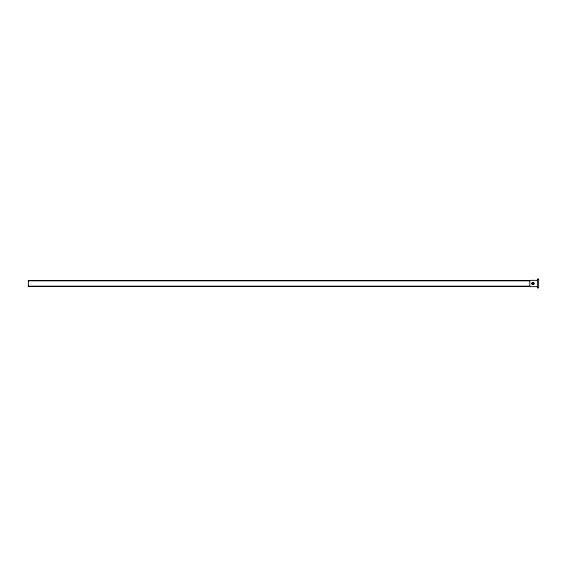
<?xml version="1.0" encoding="UTF-8"?>
<svg xmlns="http://www.w3.org/2000/svg" width="567" height="567" viewBox="0 0 567 567"><rect width="100%" height="100%" fill="white"/><g stroke="black" fill="none" stroke-linecap="round" stroke-linejoin="round"><path stroke-width="0.85" d="M537.388 280.346L529.819 280.346L529.819 286.654L537.388 286.654M529.55 280.452L28.35 280.452L28.35 286.548L529.55 286.548M28.35 280.835L529.55 280.835M28.35 286.165L529.55 286.165M533.738 283.939A0.886 0.886 0 0 1 533.412 284.265M532.533 284.265A0.886 0.886 0 0 1 532.207 283.939M532.207 283.061A0.886 0.886 0 0 1 532.533 282.735M533.412 282.735A0.886 0.886 0 0 1 533.738 283.061M532.321 282.366L531.662 283.5L532.321 284.634L533.632 284.634L534.284 283.5L533.632 282.366L532.321 282.366M538.65 279.084L537.388 279.084L537.388 287.916L538.65 287.916L538.65 279.084M532.321 283.876A0.758 0.758 0 0 0 533.632 283.876A0.758 0.758 0 0 0 532.973 282.742A0.758 0.758 0 0 0 532.321 283.876"/></g></svg>
